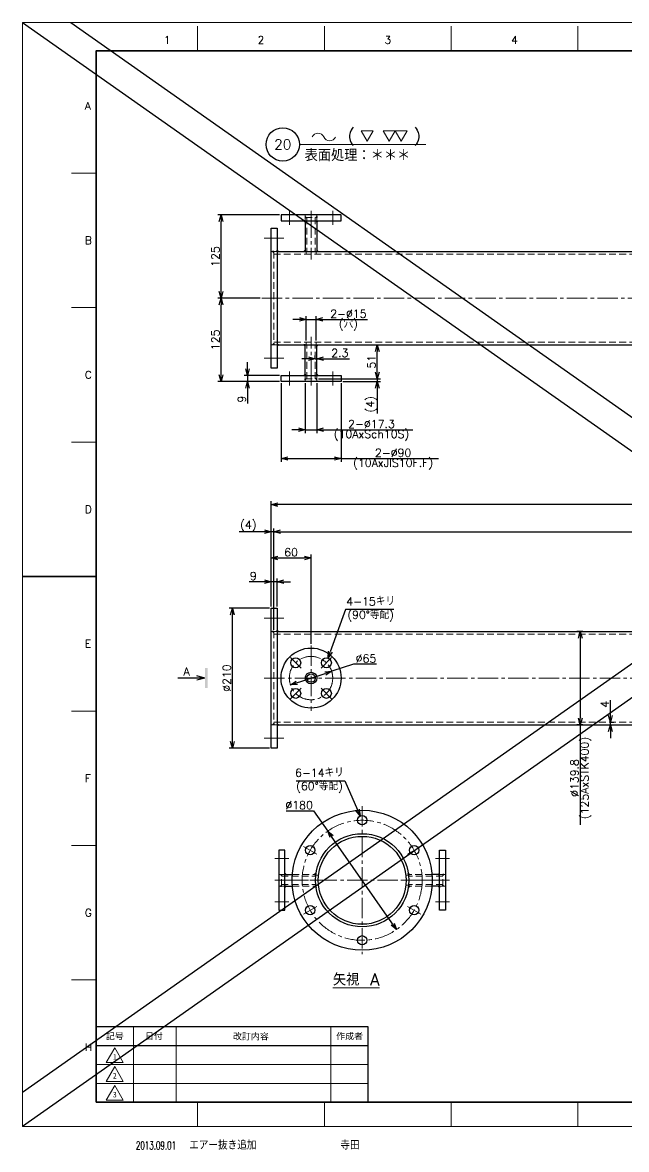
# Model space of a CAD drawing. Header units: millimetres. Extents: x 0 to 4931, y -34 to 1655.
# Drawn here: x 0 to 905, y -34 to 1655 of the extents above; entities that cross this region are included whole.
import ezdxf
from ezdxf import colors
from ezdxf.entities.mleader import LeaderData, LeaderLine
from ezdxf.enums import TextEntityAlignment as Align
from ezdxf.math import Vec2, Vec3

# ---------------------------------------------------------------- set-up
doc = ezdxf.new("R2010")
doc.units = ezdxf.units.MM
doc.header["$LTSCALE"] = 1.6
doc.header["$PDMODE"] = 99
doc.header["$PDSIZE"] = 1
doc.linetypes.add('CENTER2', pattern=[28.575, 19.05, -3.175, 3.175, -3.175])
doc.linetypes.add('HIDDEN', pattern=[9.525, 6.35, -3.175])
for name, color, linetype, lineweight in [('04_HIDDEN', 2, 'HIDDEN', 13), ('05_CENTER', 4, 'CENTER2', 13), ('07_TEXT', 3, 'Continuous', 13), ('07_寸法線', 3, 'Continuous', 9), ('08_DIM', 3, 'Continuous', 13), ('90_FRAME', 5, 'Continuous', 35)]:
    doc.layers.add(name, color=color, linetype=linetype, lineweight=lineweight)
doc.layers.add('91_BLANK', color=5, linetype='Continuous', lineweight=0, plot=False)
doc.styles.add('KSS_TXT', font='txt.shx', dxfattribs={"bigfont": 'extfont2.shx'})
doc.styles.add('MS_G', font='MS Gothic.ttf')
doc.styles.get("Standard").update_dxf_attribs({"font": 'txt.shx', "bigfont": 'extfont2.shx'})
doc.styles.add('表題用', font='MS PGothic.ttf')
doc.dimstyles.new('KSS_DIM', dxfattribs={"dimscale": 4, "dimtxt": 3, "dimasz": 2.5, "dimexe": 1.25, "dimexo": 0.625, "dimtad": 1, "dimdsep": 46, "dimtxsty": 'KSS_TXT', "dimblk": 'OPEN30', "dimcen": 0, "dimazin": 2, "dimtfac": 0.75, "dimtmove": 0, "dimatfit": 3, "dimldrblk": 'OPEN30', "dimfxl": 1.25, "dimtolj": 1, "dimarcsym": 0})
doc.dimstyles.new('KSS_DIM$3', dxfattribs={"dimscale": 4, "dimtxt": 3, "dimasz": 2.5, "dimexe": 1.25, "dimexo": 0.625, "dimtad": 1, "dimtih": 1, "dimtoh": 1, "dimdsep": 46, "dimtxsty": 'KSS_TXT', "dimblk": 'OPEN30', "dimcen": 0, "dimazin": 2, "dimtfac": 0.75, "dimtofl": 0, "dimtmove": 0, "dimatfit": 3, "dimldrblk": 'OPEN30', "dimfxl": 1.25, "dimtolj": 1, "dimarcsym": 0})

# ---------------------------------------------------------------- blocks, each defined once
blk = doc.blocks.new('AM_BALLOON1')
at = {"transparency": 16777216}
blk.add_circle((0, 0), 5, dxfattribs=at)
blk.add_attdef('B_NUMBER', text='', height=3, dxfattribs=at).set_placement((0, 0), align=Align.MIDDLE_CENTER)
blk = doc.blocks.new('_OPEN')
at = {"color": 0, "linetype": 'ByBlock'}
for p, q in [((-1, 0.17), (0, 0)), ((0, 0), (-1, -0.17)), ((0, 0), (-1, 0))]:
    blk.add_line(p, q, dxfattribs=at)
blk = doc.blocks.new('p1ba05')
for centre, start, end in [((-2.95, 0.29), 24.2276, 155.5758), ((0, 1.62), 204.2276, 335.5758)]:
    blk.add_arc(centre, 1.62, start, end)
blk = doc.blocks.new('p1ba01')
for p, q in [((0, 0), (-1.5, 2.6)), ((-1.5, 2.6), (1.5, 2.6)), ((1.5, 2.6), (0, 0))]:
    blk.add_line(p, q)
blk = doc.blocks.new('p1ba02')
for p, q in [((-1.5, 2.6), (1.5, 2.6)), ((0, 0), (-1.5, 2.6)), ((1.5, 2.6), (0, 0)), ((3, 0), (1.5, 2.6)), ((1.5, 2.6), (4.5, 2.6)), ((4.5, 2.6), (3, 0))]:
    blk.add_line(p, q)
blk = doc.blocks.new('_Open30')
at = {"color": 0, "linetype": 'ByBlock', "lineweight": -2}
for p, q in [((-1, 0.27), (0, 0)), ((0, 0), (-1, -0.27)), ((0, 0), (-1, 0))]:
    blk.add_line(p, q, dxfattribs=at)
blk = doc.blocks.new('*D146')
at = {"layer": '08_DIM', "color": 0, "lineweight": -2, "transparency": 16777216}
for p, q in [((423.8, 1114.7), (423.8, 1040)), ((441.1, 1114.7), (441.1, 1040)), ((413.8, 1045), (403.8, 1045)), ((423.8, 1045), (441.1, 1045)), ((451.1, 1045), (585.1, 1045))]:
    blk.add_line(p, q, dxfattribs=at)
at = {"layer": 'Defpoints', "color": 0, "transparency": 16777216}
for p in [(423.8, 1117.2), (441.1, 1117.2), (441.1, 1045)]:
    blk.add_point(p, dxfattribs=at)
at = {"layer": '08_DIM', "color": 0, "lineweight": -2, "transparency": 16777216, "xscale": 10, "yscale": 10, "zscale": 10}
blk.add_blockref('_Open30', (423.8, 1045), dxfattribs=at)
at = {"layer": '08_DIM', "color": 0, "lineweight": -2, "transparency": 16777216, "xscale": 10, "yscale": 10, "zscale": 10, "rotation": 180}
blk.add_blockref('_Open30', (441.1, 1045), dxfattribs=at)
at = {"layer": '08_DIM', "color": 0, "transparency": 16777216, "char_height": 12, "attachment_point": 5, "style": 'KSS_TXT'}
for s, insert in [('\\A1;2-%%C17.3', (523.1, 1053.5)), ('\\A1;(10AxSch10S)', (523.1, 1036.5))]:
    blk.add_mtext(s, dxfattribs=dict(at, insert=insert))
blk = doc.blocks.new('*D147')
at = {"layer": '08_DIM', "color": 0, "lineweight": -2, "transparency": 16777216}
for p, q in [((415, 1210.3), (405, 1210.3)), ((425, 1178.8), (425, 1215.3)), ((425, 1210.3), (440, 1210.3)), ((440, 1178.8), (440, 1215.3)), ((450, 1210.3), (517, 1210.3))]:
    blk.add_line(p, q, dxfattribs=at)
at = {"layer": 'Defpoints', "color": 0, "transparency": 16777216}
for p in [(440, 1210.3), (425, 1176.3), (440, 1176.3)]:
    blk.add_point(p, dxfattribs=at)
at = {"layer": '08_DIM', "color": 0, "lineweight": -2, "transparency": 16777216, "xscale": 10, "yscale": 10, "zscale": 10}
blk.add_blockref('_Open30', (425, 1210.3), dxfattribs=at)
at = {"layer": '08_DIM', "color": 0, "lineweight": -2, "transparency": 16777216, "xscale": 10, "yscale": 10, "zscale": 10, "rotation": 180}
blk.add_blockref('_Open30', (440, 1210.3), dxfattribs=at)
at = {"layer": '08_DIM', "color": 0, "transparency": 16777216, "char_height": 12, "attachment_point": 5, "style": 'KSS_TXT'}
for s, insert in [('\\A1;2-%%C15', (488.5, 1218.8)), ('\\A1;(穴)', (488.5, 1201.8))]:
    blk.add_mtext(s, dxfattribs=dict(at, insert=insert))
blk = doc.blocks.new('*D148')
at = {"layer": '08_DIM', "color": 0, "lineweight": -2, "transparency": 16777216}
for p, q in [((387.5, 1114.7), (387.5, 996.8)), ((477.5, 1114.7), (477.5, 996.8)), ((397.5, 1001.8), (467.5, 1001.8)), ((477.5, 1001.8), (623.5, 1001.8))]:
    blk.add_line(p, q, dxfattribs=at)
at = {"layer": 'Defpoints', "color": 0, "transparency": 16777216}
for p in [(387.5, 1117.2), (477.5, 1117.2), (477.5, 1001.8)]:
    blk.add_point(p, dxfattribs=at)
at = {"layer": '08_DIM', "color": 0, "lineweight": -2, "transparency": 16777216, "xscale": 10, "yscale": 10, "zscale": 10, "rotation": 180}
blk.add_blockref('_Open30', (387.5, 1001.8), dxfattribs=at)
at = {"layer": '08_DIM', "color": 0, "lineweight": -2, "transparency": 16777216, "xscale": 10, "yscale": 10, "zscale": 10}
blk.add_blockref('_Open30', (477.5, 1001.8), dxfattribs=at)
at = {"layer": '08_DIM', "color": 0, "transparency": 16777216, "char_height": 12, "attachment_point": 5, "style": 'KSS_TXT'}
for s, insert in [('\\A1;2-%%C90', (555.5, 1010.3)), ('\\A1;(10AxJIS10F.F)', (555.5, 993.3))]:
    blk.add_mtext(s, dxfattribs=dict(at, insert=insert))
blk = doc.blocks.new('*D149')
at = {"layer": '08_DIM', "color": 0, "lineweight": -2, "transparency": 16777216}
for p, q in [((529, 1172.3), (536.7, 1172.3)), ((531.7, 1131.3), (531.7, 1162.3)), ((443.6, 1121.3), (536.7, 1121.3))]:
    blk.add_line(p, q, dxfattribs=at)
at = {"layer": 'Defpoints', "color": 0, "transparency": 16777216}
for p in [(526.5, 1172.3), (531.7, 1172.3), (441.1, 1121.3)]:
    blk.add_point(p, dxfattribs=at)
at = {"layer": '08_DIM', "color": 0, "lineweight": -2, "transparency": 16777216, "xscale": 10, "yscale": 10, "zscale": 10}
for p, rotation in [((531.7, 1172.3), 90), ((531.7, 1121.3), 270)]:
    blk.add_blockref('_Open30', p, dxfattribs=dict(at, rotation=rotation))
at = {"layer": '08_DIM', "color": 0, "transparency": 16777216, "insert": (523.2, 1146.8), "char_height": 12, "attachment_point": 5, "rotation": 90, "style": 'KSS_TXT'}
blk.add_mtext('\\A1;51', dxfattribs=at)
blk = doc.blocks.new('*D150')
at = {"layer": '08_DIM', "color": 0, "lineweight": -2, "transparency": 16777216}
for p, q in [((531.7, 1131.3), (531.7, 1141.3)), ((443.6, 1121.3), (536.7, 1121.3)), ((480, 1117.2), (536.7, 1117.2)), ((531.7, 1121.3), (531.7, 1117.2)), ((531.7, 1107.2), (531.7, 1069.2))]:
    blk.add_line(p, q, dxfattribs=at)
at = {"layer": 'Defpoints', "color": 0, "transparency": 16777216}
for p in [(441.1, 1121.3), (477.5, 1117.2), (531.7, 1117.2)]:
    blk.add_point(p, dxfattribs=at)
at = {"layer": '08_DIM', "color": 0, "lineweight": -2, "transparency": 16777216, "xscale": 10, "yscale": 10, "zscale": 10}
for p, rotation in [((531.7, 1121.3), 270), ((531.7, 1117.2), 90)]:
    blk.add_blockref('_Open30', p, dxfattribs=dict(at, rotation=rotation))
at = {"layer": '08_DIM', "color": 0, "transparency": 16777216, "insert": (523.2, 1083.2), "char_height": 12, "attachment_point": 5, "rotation": 90, "style": 'KSS_TXT'}
blk.add_mtext('\\A1;(4)', dxfattribs=at)
blk = doc.blocks.new('*D151')
at = {"layer": '08_DIM', "color": 0, "lineweight": -2, "transparency": 16777216}
for p, q in [((337.2, 1136.2), (337.2, 1146.2)), ((385, 1126.2), (332.2, 1126.2)), ((385, 1117.2), (332.2, 1117.2)), ((337.2, 1126.2), (337.2, 1117.2)), ((337.2, 1107.2), (337.2, 1084.2))]:
    blk.add_line(p, q, dxfattribs=at)
at = {"layer": 'Defpoints', "color": 0, "transparency": 16777216}
for p in [(337.2, 1117.2), (387.5, 1126.2), (387.5, 1117.2)]:
    blk.add_point(p, dxfattribs=at)
at = {"layer": '08_DIM', "color": 0, "lineweight": -2, "transparency": 16777216, "xscale": 10, "yscale": 10, "zscale": 10}
for p, rotation in [((337.2, 1126.2), 270), ((337.2, 1117.2), 90)]:
    blk.add_blockref('_Open30', p, dxfattribs=dict(at, rotation=rotation))
at = {"layer": '08_DIM', "color": 0, "transparency": 16777216, "insert": (328.7, 1090.7), "char_height": 12, "attachment_point": 5, "rotation": 90, "style": 'KSS_TXT'}
blk.add_mtext('\\A1;9', dxfattribs=at)
blk = doc.blocks.new('*D152')
at = {"layer": '08_DIM', "color": 0, "lineweight": -2, "transparency": 16777216}
for p, q in [((356.4, 1242.2), (292.6, 1242.2)), ((297.6, 1127.2), (297.6, 1232.2)), ((385, 1117.2), (292.6, 1117.2))]:
    blk.add_line(p, q, dxfattribs=at)
at = {"layer": 'Defpoints', "color": 0, "transparency": 16777216}
for p in [(297.6, 1242.2), (358.9, 1242.2), (387.5, 1117.2)]:
    blk.add_point(p, dxfattribs=at)
at = {"layer": '08_DIM', "color": 0, "lineweight": -2, "transparency": 16777216, "xscale": 10, "yscale": 10, "zscale": 10}
for p, rotation in [((297.6, 1242.2), 90), ((297.6, 1117.2), 270)]:
    blk.add_blockref('_Open30', p, dxfattribs=dict(at, rotation=rotation))
at = {"layer": '08_DIM', "color": 0, "transparency": 16777216, "insert": (289.1, 1179.7), "char_height": 12, "attachment_point": 5, "rotation": 90, "style": 'KSS_TXT'}
blk.add_mtext('\\A1;125', dxfattribs=at)
blk = doc.blocks.new('*D153')
at = {"layer": '08_DIM', "color": 0, "lineweight": -2, "transparency": 16777216}
for p, q in [((385, 1367.2), (292.6, 1367.2)), ((297.6, 1252.2), (297.6, 1357.2)), ((356.4, 1242.2), (292.6, 1242.2))]:
    blk.add_line(p, q, dxfattribs=at)
at = {"layer": 'Defpoints', "color": 0, "transparency": 16777216}
for p in [(297.6, 1367.2), (387.5, 1367.2), (358.9, 1242.2)]:
    blk.add_point(p, dxfattribs=at)
at = {"layer": '08_DIM', "color": 0, "lineweight": -2, "transparency": 16777216, "xscale": 10, "yscale": 10, "zscale": 10}
for p, rotation in [((297.6, 1367.2), 90), ((297.6, 1242.2), 270)]:
    blk.add_blockref('_Open30', p, dxfattribs=dict(at, rotation=rotation))
at = {"layer": '08_DIM', "color": 0, "transparency": 16777216, "insert": (289.1, 1304.7), "char_height": 12, "attachment_point": 5, "rotation": 90, "style": 'KSS_TXT'}
blk.add_mtext('\\A1;125', dxfattribs=at)
blk = doc.blocks.new('*D154')
at = {"layer": '08_DIM', "color": 0, "lineweight": -2, "transparency": 16777216}
for p, q in [((372.5, 780.1), (372.5, 857.7)), ((382.5, 852.7), (422.5, 852.7)), ((432.5, 724.1), (432.5, 857.7))]:
    blk.add_line(p, q, dxfattribs=at)
at = {"layer": 'Defpoints', "color": 0, "transparency": 16777216}
for p in [(432.5, 852.7), (372.5, 777.6), (432.5, 721.6)]:
    blk.add_point(p, dxfattribs=at)
at = {"layer": '08_DIM', "color": 0, "lineweight": -2, "transparency": 16777216, "xscale": 10, "yscale": 10, "zscale": 10, "rotation": 180}
blk.add_blockref('_Open30', (372.5, 852.7), dxfattribs=at)
at = {"layer": '08_DIM', "color": 0, "lineweight": -2, "transparency": 16777216, "xscale": 10, "yscale": 10, "zscale": 10}
blk.add_blockref('_Open30', (432.5, 852.7), dxfattribs=at)
at = {"layer": '08_DIM', "color": 0, "transparency": 16777216, "insert": (402.5, 861.2), "char_height": 12, "attachment_point": 5, "style": 'KSS_TXT'}
blk.add_mtext('\\A1;60', dxfattribs=at)
blk = doc.blocks.new('*D155')
at = {"layer": '08_DIM', "color": 0, "lineweight": -2, "transparency": 16777216}
for p, q in [((840, 742.5), (831, 742.5)), ((836, 732.5), (836, 612.7)), ((840, 602.7), (831, 602.7)), ((836, 602.7), (836, 452.6))]:
    blk.add_line(p, q, dxfattribs=at)
at = {"layer": 'Defpoints', "color": 0, "transparency": 16777216}
for p in [(842.5, 742.5), (836, 602.7), (842.5, 602.7)]:
    blk.add_point(p, dxfattribs=at)
at = {"layer": '08_DIM', "color": 0, "lineweight": -2, "transparency": 16777216, "xscale": 10, "yscale": 10, "zscale": 10}
for p, rotation in [((836, 742.5), 90), ((836, 602.7), 270)]:
    blk.add_blockref('_Open30', p, dxfattribs=dict(at, rotation=rotation))
at = {"layer": '08_DIM', "color": 0, "transparency": 16777216, "char_height": 12, "attachment_point": 5, "rotation": 90, "style": 'KSS_TXT'}
for s, insert in [('\\A1;(125AxSTK400)', (844.5, 522.7)), ('\\A1;%%C139.8', (827.5, 522.7))]:
    blk.add_mtext(s, dxfattribs=dict(at, insert=insert))
blk = doc.blocks.new('*D156')
at = {"layer": '08_DIM', "color": 0, "lineweight": -2, "transparency": 16777216}
for p, q in [((370, 777.6), (309.6, 777.6)), ((314.6, 577.6), (314.6, 767.6)), ((370, 567.6), (309.6, 567.6))]:
    blk.add_line(p, q, dxfattribs=at)
at = {"layer": 'Defpoints', "color": 0, "transparency": 16777216}
for p in [(314.6, 777.6), (372.5, 777.6), (372.5, 567.6)]:
    blk.add_point(p, dxfattribs=at)
at = {"layer": '08_DIM', "color": 0, "lineweight": -2, "transparency": 16777216, "xscale": 10, "yscale": 10, "zscale": 10}
for p, rotation in [((314.6, 777.6), 90), ((314.6, 567.6), 270)]:
    blk.add_blockref('_Open30', p, dxfattribs=dict(at, rotation=rotation))
at = {"layer": '08_DIM', "color": 0, "transparency": 16777216, "insert": (306.1, 672.6), "char_height": 12, "attachment_point": 5, "rotation": 90, "style": 'KSS_TXT'}
blk.add_mtext('\\A1;%%C210', dxfattribs=at)
blk = doc.blocks.new('*D157')
at = {"layer": '08_DIM', "color": 0, "lineweight": -2, "transparency": 16777216}
for p, q in [((362.5, 817.1), (339.5, 817.1)), ((372.5, 780.1), (372.5, 822.1)), ((381.5, 817.1), (372.5, 817.1)), ((381.5, 780.1), (381.5, 822.1)), ((391.5, 817.1), (401.5, 817.1))]:
    blk.add_line(p, q, dxfattribs=at)
at = {"layer": 'Defpoints', "color": 0, "transparency": 16777216}
for p in [(372.5, 817.1), (372.5, 777.6), (381.5, 777.6)]:
    blk.add_point(p, dxfattribs=at)
at = {"layer": '08_DIM', "color": 0, "lineweight": -2, "transparency": 16777216, "xscale": 10, "yscale": 10, "zscale": 10}
blk.add_blockref('_Open30', (372.5, 817.1), dxfattribs=at)
at = {"layer": '08_DIM', "color": 0, "lineweight": -2, "transparency": 16777216, "xscale": 10, "yscale": 10, "zscale": 10, "rotation": 180}
blk.add_blockref('_Open30', (381.5, 817.1), dxfattribs=at)
at = {"layer": '08_DIM', "color": 0, "transparency": 16777216, "insert": (346, 825.6), "char_height": 12, "attachment_point": 5, "style": 'KSS_TXT'}
blk.add_mtext('\\A1;9', dxfattribs=at)
blk = doc.blocks.new('*D158')
at = {"layer": '08_DIM', "color": 0, "lineweight": -2, "transparency": 16777216}
for p, q in [((376.5, 745), (376.5, 897.1)), ((1660.5, 745), (1660.5, 897.1)), ((386.5, 892.1), (1650.5, 892.1))]:
    blk.add_line(p, q, dxfattribs=at)
at = {"layer": 'Defpoints', "color": 0, "transparency": 16777216}
for p in [(1660.5, 892.1), (376.5, 742.5), (1660.5, 742.5)]:
    blk.add_point(p, dxfattribs=at)
at = {"layer": '08_DIM', "color": 0, "lineweight": -2, "transparency": 16777216, "xscale": 10, "yscale": 10, "zscale": 10, "rotation": 180}
blk.add_blockref('_Open30', (376.5, 892.1), dxfattribs=at)
at = {"layer": '08_DIM', "color": 0, "lineweight": -2, "transparency": 16777216, "xscale": 10, "yscale": 10, "zscale": 10}
blk.add_blockref('_Open30', (1660.5, 892.1), dxfattribs=at)
at = {"layer": '08_DIM', "color": 0, "transparency": 16777216, "insert": (1018.5, 900.6), "char_height": 12, "attachment_point": 5, "style": 'KSS_TXT'}
blk.add_mtext('\\A1;1284', dxfattribs=at)
blk = doc.blocks.new('*D161')
at = {"layer": '08_DIM', "color": 0, "lineweight": -2, "transparency": 16777216}
for p, q in [((372.5, 780.1), (372.5, 937.7)), ((1662.5, 932.7), (382.5, 932.7)), ((1672.5, 790.1), (1672.5, 937.7))]:
    blk.add_line(p, q, dxfattribs=at)
at = {"layer": 'Defpoints', "color": 0, "transparency": 16777216}
for p in [(372.5, 932.7), (372.5, 777.6), (1672.5, 787.6)]:
    blk.add_point(p, dxfattribs=at)
at = {"layer": '08_DIM', "color": 0, "lineweight": -2, "transparency": 16777216, "xscale": 10, "yscale": 10, "zscale": 10, "rotation": 180}
blk.add_blockref('_Open30', (372.5, 932.7), dxfattribs=at)
at = {"layer": '08_DIM', "color": 0, "lineweight": -2, "transparency": 16777216, "xscale": 10, "yscale": 10, "zscale": 10}
blk.add_blockref('_Open30', (1672.5, 932.7), dxfattribs=at)
at = {"layer": '08_DIM', "color": 0, "transparency": 16777216, "insert": (1022.5, 941.2), "char_height": 12, "attachment_point": 5, "style": 'KSS_TXT'}
blk.add_mtext('\\A1;1300', dxfattribs=at)
blk = doc.blocks.new('*D162')
at = {"layer": '08_DIM', "color": 0, "lineweight": -2, "transparency": 16777216}
for p, q in [((372.5, 780.1), (372.5, 897.1)), ((376.5, 745), (376.5, 897.1)), ((362.5, 892.1), (324.5, 892.1)), ((376.5, 892.1), (372.5, 892.1)), ((386.5, 892.1), (396.5, 892.1))]:
    blk.add_line(p, q, dxfattribs=at)
at = {"layer": 'Defpoints', "color": 0, "transparency": 16777216}
for p in [(372.5, 892.1), (372.5, 777.6), (376.5, 742.5)]:
    blk.add_point(p, dxfattribs=at)
at = {"layer": '08_DIM', "color": 0, "lineweight": -2, "transparency": 16777216, "xscale": 10, "yscale": 10, "zscale": 10}
blk.add_blockref('_Open30', (372.5, 892.1), dxfattribs=at)
at = {"layer": '08_DIM', "color": 0, "lineweight": -2, "transparency": 16777216, "xscale": 10, "yscale": 10, "zscale": 10, "rotation": 180}
blk.add_blockref('_Open30', (376.5, 892.1), dxfattribs=at)
at = {"layer": '08_DIM', "color": 0, "transparency": 16777216, "insert": (338.5, 900.6), "char_height": 12, "attachment_point": 5, "style": 'KSS_TXT'}
blk.add_mtext('\\A1;(4)', dxfattribs=at)
blk = doc.blocks.new('*D206')
at = {"layer": '08_DIM', "color": 0, "lineweight": -2, "transparency": 16777216}
for p, q in [((881.3, 616.7), (881.3, 639.7)), ((881.3, 606.7), (886.3, 606.7)), ((881.3, 602.7), (881.3, 606.7)), ((881.3, 602.7), (886.3, 602.7)), ((881.3, 592.7), (881.3, 582.7))]:
    blk.add_line(p, q, dxfattribs=at)
at = {"layer": 'Defpoints', "color": 0, "transparency": 16777216}
for p in [(878.8, 606.7), (878.8, 602.7), (881.3, 606.7)]:
    blk.add_point(p, dxfattribs=at)
at = {"layer": '08_DIM', "color": 0, "lineweight": -2, "transparency": 16777216, "xscale": 10, "yscale": 10, "zscale": 10}
for p, rotation in [((881.3, 606.7), 270), ((881.3, 602.7), 90)]:
    blk.add_blockref('_Open30', p, dxfattribs=dict(at, rotation=rotation))
at = {"layer": '08_DIM', "color": 0, "transparency": 16777216, "insert": (872.8, 633.2), "char_height": 12, "attachment_point": 5, "rotation": 90, "style": 'KSS_TXT'}
blk.add_mtext('\\A1;4', dxfattribs=at)
blk = doc.blocks.new('*D208')
at = {"layer": '08_DIM', "color": 0, "lineweight": -2, "transparency": 16777216}
for p, q in [((410.2, 518.6), (483, 518.6)), ((483, 518.6), (502.3, 474.9))]:
    blk.add_line(p, q, dxfattribs=at)
at = {"layer": 'Defpoints', "color": 0, "transparency": 16777216}
for p in [(506.3, 465.8), (512, 453)]:
    blk.add_point(p, dxfattribs=at)
at = {"layer": '08_DIM', "color": 0, "lineweight": -2, "transparency": 16777216, "xscale": 10, "yscale": 10, "zscale": 10, "rotation": 293.7823463965167}
blk.add_blockref('_Open30', (506.3, 465.8), dxfattribs=at)
at = {"layer": '08_DIM', "color": 0, "transparency": 16777216, "insert": (445.1, 518.6), "char_height": 12, "attachment_point": 5, "style": 'KSS_TXT'}
blk.add_mtext('\\A1;6-14キリ\\P(60°等配)', dxfattribs=at)
blk = doc.blocks.new('*D211')
at = {"layer": '08_DIM', "color": 0, "lineweight": -2, "transparency": 16777216}
for p, q in [((395.4, 473.6), (436.4, 473.6)), ((436.4, 473.6), (457.6, 443.2)), ((560.7, 295.6), (463.3, 435))]:
    blk.add_line(p, q, dxfattribs=at)
at = {"layer": 'Defpoints', "color": 0, "transparency": 16777216}
for p in [(457.6, 443.2), (560.7, 295.6)]:
    blk.add_point(p, dxfattribs=at)
at = {"layer": '08_DIM', "color": 0, "lineweight": -2, "transparency": 16777216, "xscale": 10, "yscale": 10, "zscale": 10}
for p, rotation in [((457.6, 443.2), 124.9371435671398), ((560.7, 295.6), 304.9371435671397)]:
    blk.add_blockref('_Open30', p, dxfattribs=dict(at, rotation=rotation))
at = {"layer": '08_DIM', "color": 0, "transparency": 16777216, "insert": (414.6, 482.1), "char_height": 12, "attachment_point": 5, "style": 'KSS_TXT'}
blk.add_mtext('\\A1;%%C180', dxfattribs=at)
blk = doc.blocks.new('seca01')
for q in [(-3.5, 0.8), (-10.64, 0), (-3.5, -0.8)]:
    blk.add_line((-0.5, 0), q)
blk.add_solid([(0.5, 3.76), (0.5, -3.76), (-0.5, 3.76), (-0.5, -3.76)])
blk.add_attdef('A', text='', height=3).set_placement((-7.37, 2.5), align=Align.MIDDLE)
blk = doc.blocks.new('*D213')
at = {"layer": '08_DIM', "color": 0, "lineweight": -2, "transparency": 16777216}
for p, q in [((428.8, 1151.5), (418.8, 1151.5)), ((438.8, 1152.7), (438.8, 1156.5)), ((438.8, 1151.5), (441.1, 1151.5)), ((441.1, 1152.7), (441.1, 1156.5)), ((451.1, 1151.5), (490.1, 1151.5))]:
    blk.add_line(p, q, dxfattribs=at)
at = {"layer": 'Defpoints', "color": 0, "transparency": 16777216}
for p in [(438.8, 1150.2), (441.1, 1151.5), (441.1, 1150.2)]:
    blk.add_point(p, dxfattribs=at)
at = {"layer": '08_DIM', "color": 0, "lineweight": -2, "transparency": 16777216, "xscale": 10, "yscale": 10, "zscale": 10}
blk.add_blockref('_Open30', (438.8, 1151.5), dxfattribs=at)
at = {"layer": '08_DIM', "color": 0, "lineweight": -2, "transparency": 16777216, "xscale": 10, "yscale": 10, "zscale": 10, "rotation": 180}
blk.add_blockref('_Open30', (441.1, 1151.5), dxfattribs=at)
at = {"layer": '08_DIM', "color": 0, "transparency": 16777216, "insert": (475.6, 1160), "char_height": 12, "attachment_point": 5, "style": 'KSS_TXT'}
blk.add_mtext('\\A1;2.3', dxfattribs=at)
blk = doc.blocks.new('*D216')
at = {"layer": '08_DIM', "color": 0, "lineweight": -2, "transparency": 16777216}
for p, q in [((483.9, 775.5), (461.3, 712.1)), ((556.7, 775.5), (483.9, 775.5))]:
    blk.add_line(p, q, dxfattribs=at)
at = {"layer": 'Defpoints', "color": 0, "transparency": 16777216}
for p in [(458, 702.7), (452.9, 688.5)]:
    blk.add_point(p, dxfattribs=at)
at = {"layer": '08_DIM', "color": 0, "lineweight": -2, "transparency": 16777216, "xscale": 10, "yscale": 10, "zscale": 10, "rotation": 250.4103694419487}
blk.add_blockref('_Open30', (458, 702.7), dxfattribs=at)
at = {"layer": '08_DIM', "color": 0, "transparency": 16777216, "insert": (521.8, 775.5), "char_height": 12, "attachment_point": 5, "style": 'KSS_TXT'}
blk.add_mtext('\\A1;4-15キリ\\P(90°等配)', dxfattribs=at)
blk = doc.blocks.new('*D217')
at = {"layer": '08_DIM', "color": 0, "lineweight": -2, "transparency": 16777216}
for p, q in [((496.3, 693.4), (463.4, 682.7)), ((530.8, 693.4), (496.3, 693.4)), ((401.6, 662.5), (453.8, 679.6))]:
    blk.add_line(p, q, dxfattribs=at)
at = {"layer": 'Defpoints', "color": 0, "transparency": 16777216}
for p in [(463.4, 682.7), (401.6, 662.5)]:
    blk.add_point(p, dxfattribs=at)
at = {"layer": '08_DIM', "color": 0, "lineweight": -2, "transparency": 16777216, "xscale": 10, "yscale": 10, "zscale": 10}
for p, rotation in [((463.4, 682.7), 18.04388631040118), ((401.6, 662.5), 198.0438863104012)]:
    blk.add_blockref('_Open30', p, dxfattribs=dict(at, rotation=rotation))
at = {"layer": '08_DIM', "color": 0, "transparency": 16777216, "insert": (514.8, 701.9), "char_height": 12, "attachment_point": 5, "style": 'KSS_TXT'}
blk.add_mtext('\\A1;%%C65', dxfattribs=at)

msp = doc.modelspace()

# ---------------------------------------------------------------- linework, layer by layer
for p, q in [((0, 1655.492), (2352.09, 0)), ((2352.09, 1655.492), (0, 0)), ((2279.671, 1655.492), (0, 50.971)), ((72.419, 1655.492), (2352.09, 50.971))]:
    msp.add_line(p, q)
at = {"color": 0}
for p, q in [((423.806, 1358.158), (423.806, 1312.058)), ((441.106, 1358.158), (441.106, 1312.058)), ((381.456, 1312.058), (1657.456, 1312.058)), ((381.456, 1172.258), (1657.456, 1172.258)), ((423.806, 1126.158), (423.806, 1172.258)), ((441.106, 1126.158), (441.106, 1172.258)), ((381.456, 742.51), (1657.456, 742.51)), ((381.456, 602.71), (1464.456, 602.71)), ((393.13, 378.037), (404.456, 378.037)), ((625.13, 378.037), (613.804, 378.037)), ((393.13, 360.737), (404.456, 360.737)), ((625.13, 360.737), (613.804, 360.737))]:
    msp.add_line(p, q, dxfattribs=at)
for points in [[(387.456, 1358.158), (477.456, 1358.158), (477.456, 1367.158), (387.456, 1367.158)], [(381.456, 1137.158), (372.456, 1137.158), (372.456, 1347.158), (381.456, 1347.158)], [(387.456, 1126.158), (477.456, 1126.158), (477.456, 1117.158), (387.456, 1117.158)], [(381.456, 567.61), (372.456, 567.61), (372.456, 777.61), (381.456, 777.61)], [(393.13, 324.387), (393.13, 414.387), (384.13, 414.387), (384.13, 324.387)], [(625.13, 324.387), (625.13, 414.387), (634.13, 414.387), (634.13, 324.387)]]:
    msp.add_lwpolyline(points, close=True, dxfattribs=at)
at = {"color": 3}
for points in [[(423.806, 1356.158), (423.806, 1358.158), (421.806, 1358.158), (423.806, 1356.158)], [(441.106, 1356.158), (441.106, 1358.158), (443.106, 1358.158), (441.106, 1356.158)], [(376.456, 1310.058), (376.456, 1312.058), (374.456, 1312.058), (376.456, 1310.058)], [(383.456, 1312.058), (381.456, 1312.058), (381.456, 1314.058), (383.456, 1312.058)], [(423.806, 1314.058), (423.806, 1312.058), (421.806, 1312.058), (423.806, 1314.058)], [(441.106, 1314.058), (441.106, 1312.058), (443.106, 1312.058), (441.106, 1314.058)], [(376.456, 1174.258), (376.456, 1172.258), (374.456, 1172.258), (376.456, 1174.258)], [(383.456, 1172.258), (381.456, 1172.258), (381.456, 1170.258), (383.456, 1172.258)], [(423.806, 1170.258), (423.806, 1172.258), (421.806, 1172.258), (423.806, 1170.258)], [(441.106, 1170.258), (441.106, 1172.258), (443.106, 1172.258), (441.106, 1170.258)], [(423.806, 1128.158), (423.806, 1126.158), (421.806, 1126.158), (423.806, 1128.158)], [(441.106, 1128.158), (441.106, 1126.158), (443.106, 1126.158), (441.106, 1128.158)], [(383.456, 742.51), (381.456, 742.51), (381.456, 744.51), (383.456, 742.51)], [(376.456, 740.51), (376.456, 742.51), (374.456, 742.51), (376.456, 740.51)], [(376.456, 604.71), (376.456, 602.71), (374.456, 602.71), (376.456, 604.71)], [(383.456, 602.71), (381.456, 602.71), (381.456, 600.71), (383.456, 602.71)], [(395.13, 378.037), (393.13, 378.037), (393.13, 380.037), (395.13, 378.037)], [(437.767, 378.037), (439.767, 378.037), (440.04, 379.995), (437.767, 378.037)], [(580.493, 378.037), (578.493, 378.037), (578.22, 379.995), (580.493, 378.037)], [(623.13, 378.037), (625.13, 378.037), (625.13, 380.037), (623.13, 378.037)], [(395.13, 360.737), (393.13, 360.737), (393.13, 358.737), (395.13, 360.737)], [(437.767, 360.737), (439.767, 360.737), (440.04, 358.778), (437.767, 360.737)], [(580.493, 360.737), (578.493, 360.737), (578.22, 358.778), (580.493, 360.737)], [(623.13, 360.737), (625.13, 360.737), (625.13, 358.737), (623.13, 360.737)]]:
    msp.add_lwpolyline(points, dxfattribs=at)
for points in [[(423.806, 1363.158), (425.306, 1363.158), (425.306, 1363.158), (423.806, 1364.658)], [(441.106, 1363.158), (439.606, 1363.158), (439.606, 1363.158), (441.106, 1364.658)], [(423.806, 1121.258), (425.306, 1121.258), (425.306, 1121.258), (423.806, 1119.758)], [(441.106, 1121.258), (439.606, 1121.258), (439.606, 1121.258), (441.106, 1119.758)], [(388.13, 378.037), (388.13, 376.537), (388.13, 376.537), (386.63, 378.037)], [(630.13, 378.037), (630.13, 376.537), (630.13, 376.537), (631.63, 378.037)], [(388.13, 360.737), (388.13, 362.237), (388.13, 362.237), (386.63, 360.737)], [(630.13, 360.737), (630.13, 362.237), (630.13, 362.237), (631.63, 360.737)]]:
    msp.add_lwpolyline(points, close=True, dxfattribs=at)
at = {"color": 0}
for centre, radius in [((432.456, 672.61), 45), ((409.475, 695.591), 7.5), ((455.437, 695.591), 7.5), ((432.456, 672.61), 8.65), ((432.456, 672.61), 6.35), ((409.475, 649.629), 7.5), ((455.437, 649.629), 7.5), ((509.13, 369.387), 105), ((509.13, 459.387), 7), ((509.13, 369.387), 69.9), ((509.13, 369.387), 65.9), ((431.188, 414.387), 7), ((587.072, 414.387), 7), ((431.188, 324.387), 7), ((587.072, 324.387), 7), ((509.13, 279.387), 7)]:
    msp.add_circle(centre, radius, dxfattribs=at)
at = {"layer": '04_HIDDEN'}
for p, q in [((423.806, 1358.158), (423.806, 1367.158)), ((423.806, 1363.158), (441.106, 1363.158)), ((426.106, 1363.158), (426.106, 1312.058)), ((438.806, 1363.158), (438.806, 1312.058)), ((441.106, 1367.158), (441.106, 1358.158)), ((372.456, 1312.058), (381.456, 1312.058)), ((376.456, 1312.058), (376.456, 1172.258)), ((376.456, 1308.058), (1660.456, 1308.058)), ((424.956, 1312.058), (424.956, 1308.058)), ((439.956, 1312.058), (439.956, 1308.058)), ((372.456, 1172.258), (381.456, 1172.258)), ((376.456, 1176.258), (1660.456, 1176.258)), ((424.956, 1172.258), (424.956, 1176.258)), ((426.106, 1121.258), (426.106, 1172.258)), ((438.806, 1121.258), (438.806, 1172.258)), ((439.956, 1172.258), (439.956, 1176.258)), ((423.806, 1126.158), (423.806, 1117.158)), ((423.806, 1121.258), (441.106, 1121.258)), ((441.106, 1117.158), (441.106, 1126.158)), ((372.456, 742.51), (381.456, 742.51)), ((376.456, 742.51), (376.456, 602.71)), ((376.456, 738.51), (1660.456, 738.51)), ((372.456, 602.71), (381.456, 602.71)), ((376.456, 606.71), (1464.456, 606.71)), ((384.13, 378.037), (393.13, 378.037)), ((388.13, 360.737), (388.13, 378.037)), ((388.13, 375.737), (439.582, 375.737)), ((404.456, 378.037), (439.767, 378.037)), ((439.634, 376.887), (443.658, 376.887)), ((578.627, 376.887), (574.602, 376.887)), ((613.804, 378.037), (578.493, 378.037)), ((630.13, 375.737), (578.679, 375.737)), ((634.13, 378.037), (625.13, 378.037)), ((630.13, 360.737), (630.13, 378.037)), ((393.13, 360.737), (384.13, 360.737)), ((388.13, 363.037), (439.582, 363.037)), ((404.456, 360.737), (439.767, 360.737)), ((439.634, 361.887), (443.658, 361.887)), ((578.627, 361.887), (574.602, 361.887)), ((613.804, 360.737), (578.493, 360.737)), ((630.13, 363.037), (578.679, 363.037)), ((625.13, 360.737), (634.13, 360.737))]:
    msp.add_line(p, q, dxfattribs=at)
at = {"layer": '05_CENTER'}
for p, q in [((399.956, 1352.158), (399.956, 1373.158)), ((432.456, 1352.158), (432.456, 1373.158)), ((464.956, 1352.158), (464.956, 1373.158)), ((432.456, 1363.158), (432.456, 1300.084)), ((362.456, 1332.158), (391.456, 1332.158)), ((358.857, 1242.158), (1744.954, 1242.158)), ((432.456, 1121.258), (432.456, 1184.232)), ((362.456, 1152.158), (391.456, 1152.158)), ((399.956, 1132.158), (399.956, 1111.158)), ((432.456, 1132.158), (432.456, 1111.158)), ((464.956, 1132.158), (464.956, 1111.158)), ((362.456, 762.61), (391.456, 762.61)), ((432.456, 721.61), (432.456, 623.61)), ((417.43, 687.636), (401.52, 703.546)), ((447.482, 687.636), (463.392, 703.546)), ((362.436, 672.61), (1681.596, 672.61)), ((417.43, 657.584), (401.52, 641.674)), ((447.482, 657.584), (463.392, 641.674)), ((362.456, 582.61), (391.456, 582.61)), ((509.13, 480.371), (509.13, 258.402)), ((441.32, 408.537), (421.056, 420.236)), ((576.94, 408.537), (597.204, 420.236)), ((399.13, 401.887), (378.13, 401.887)), ((619.13, 401.887), (640.13, 401.887)), ((399.13, 369.387), (378.13, 369.387)), ((388.13, 369.387), (451.204, 369.387)), ((395.146, 369.387), (623.114, 369.387)), ((630.13, 369.387), (567.056, 369.387)), ((619.13, 369.387), (640.13, 369.387)), ((399.13, 336.887), (378.13, 336.887)), ((441.32, 330.236), (421.056, 318.537)), ((576.94, 330.236), (597.204, 318.537)), ((619.13, 336.887), (640.13, 336.887))]:
    msp.add_line(p, q, dxfattribs=at)
for centre, radius in [((432.456, 672.61), 32.5), ((509.13, 369.387), 90)]:
    msp.add_circle(centre, radius, dxfattribs=at)
at = {"layer": '08_DIM'}
msp.add_line((415.051, 1472.67), (604.797, 1472.67), dxfattribs=at)
at = {"layer": '90_FRAME', "color": 4, "lineweight": 13}
for p, q in [((262.346, 1613), (262.346, 1649.812)), ((452.437, 1613), (452.437, 1649.812)), ((642.528, 1613), (642.528, 1649.812)), ((832.619, 1613), (832.619, 1649.812)), ((110.322, 1429.72), (73.51, 1429.72)), ((110.322, 1228.088), (73.51, 1228.088)), ((110.322, 1026.456), (73.51, 1026.456)), ((110.322, 623.192), (73.51, 623.192)), ((110.322, 421.56), (73.51, 421.56)), ((110.322, 219.928), (73.51, 219.928)), ((262.346, 0), (262.346, 36.647)), ((452.437, 0), (452.437, 36.647)), ((642.528, 0), (642.528, 36.647)), ((832.619, 0), (832.619, 36.647))]:
    msp.add_line(p, q, dxfattribs=at)
at = {"layer": '90_FRAME'}
msp.add_line((0, 824.824), (110.322, 824.824), dxfattribs=at)
at = {"layer": '90_FRAME', "color": 0, "lineweight": 13}
for p, q in [((166.322, 36.647), (166.322, 149.79)), ((230.322, 36.647), (230.322, 149.79)), ((462.322, 36.647), (462.322, 149.79)), ((110.322, 93.219), (518.322, 93.219)), ((110.322, 64.933), (518.322, 64.933))]:
    msp.add_line(p, q, dxfattribs=at)
at = {"layer": '90_FRAME', "color": 0, "lineweight": 25}
msp.add_line((110.322, 121.504), (518.322, 121.504), dxfattribs=at)
at = {"layer": '90_FRAME'}
msp.add_lwpolyline([(110.322, 36.647), (2315.279, 36.647), (2315.279, 1613), (110.322, 1613)], close=True, dxfattribs=at)
at = {"layer": '90_FRAME', "color": 0, "lineweight": 25}
msp.add_lwpolyline([(110.322, 36.647), (518.322, 36.647), (518.322, 149.79), (110.322, 149.79)], close=True, dxfattribs=at)
at = {"layer": '90_FRAME', "color": 0, "lineweight": 13}
for points in [[(125.594, 96.223), (138.322, 118.269), (151.051, 96.223), (125.594, 96.223)], [(125.594, 67.937), (138.322, 89.984), (151.051, 67.937), (125.594, 67.937)], [(125.594, 39.652), (138.322, 61.698), (151.051, 39.652), (125.594, 39.652)]]:
    msp.add_lwpolyline(points, dxfattribs=at)
at = {"layer": '91_BLANK'}
msp.add_lwpolyline([(0, 0), (2352.09, 0), (2352.09, 1655.492), (0, 1655.492)], close=True, dxfattribs=at)

# ---------------------------------------------------------------- block references
at = {"xscale": 4, "yscale": 4, "zscale": 4}
msp.add_blockref('seca01', (275.482, 672.61), dxfattribs=at).add_auto_attribs({'A': 'A'})
at = {"layer": '08_DIM', "xscale": 6, "yscale": 6, "zscale": 6}
for name, p in [('p1ba05', (460.468, 1478.141)), ('p1ba01', (516.557, 1477.439)), ('p1ba02', (549.398, 1477.439))]:
    msp.add_blockref(name, p, dxfattribs=at)

# ---------------------------------------------------------------- texts
at = {"layer": '07_TEXT', "style": 'KSS_TXT'}
for s, p in [('(     )', (487.246, 1476.988)), ('表面処理：＊＊＊', (422.833, 1447.633))]:
    msp.add_text(s, height=18, dxfattribs=at).set_placement(p)
at = {"layer": '08_DIM', "style": 'KSS_TXT'}
msp.add_text('%%u矢視 A', height=18, dxfattribs=at).set_placement((465.326, 211.582))
at = {"layer": '90_FRAME', "color": 0, "lineweight": 13, "style": 'KSS_TXT'}
for s, p in [('1', (216.91, 1620.332)), ('2', (357.392, 1620.332)), ('3', (547.482, 1620.332)), ('4', (737.573, 1620.332))]:
    msp.add_text(s, height=11.36, dxfattribs=at).set_placement(p, align=Align.BOTTOM_CENTER)
for s, p in [('A', (93.599, 1530.536)), ('B', (93.599, 1328.904)), ('C', (93.599, 1127.272)), ('D', (93.599, 925.64)), ('E', (93.599, 724.008)), ('F', (93.599, 522.376)), ('G', (93.599, 320.744)), ('H', (93.599, 119.111))]:
    msp.add_text(s, height=11.36, dxfattribs=at).set_placement(p, align=Align.MIDDLE_LEFT)
at = {"layer": '90_FRAME', "color": 0, "style": '表題用'}
for s, p in [('記号', (138.322, 135.647)), ('日付', (196.948, 135.647)), ('作成者', (490.322, 135.647))]:
    msp.add_text(s, height=9.6, dxfattribs=at).set_placement(p, align=Align.MIDDLE_CENTER)
msp.add_text('改訂内容', height=9.6, dxfattribs=at).set_placement((342.322, 135.647), align=Align.MIDDLE)
at = {"layer": '90_FRAME', "color": 0, "lineweight": 13, "style": 'MS_G'}
for s, p in [('1', (138.322, 104.533)), ('2', (138.322, 76.247)), ('3', (138.322, 47.962))]:
    msp.add_text(s, height=8.486, dxfattribs=at).set_placement(p, align=Align.MIDDLE)
at = {"layer": '90_FRAME', "color": 3, "lineweight": 13, "width": 0.65}
msp.add_text('2013.09.01', height=12, dxfattribs=at).set_placement((169.907, -34.168))
at = {"layer": '90_FRAME', "color": 3, "lineweight": 13}
for s, p in [('エアー抜き追加', (249.873, -34.168)), ('寺田', (476.42, -34.168))]:
    msp.add_text(s, height=12, dxfattribs=at).set_placement(p)

# ---------------------------------------------------------------- dimensions: what is measured, and where the dimension line sits
at = {"layer": '08_DIM'}
for base, p1, p2, angle, picture, middle in [((297.59, 1367.158), (358.857, 1242.158), (387.456, 1367.158), 90, '*D153', (289.081, 1304.658)), ((297.59, 1242.158), (387.456, 1117.158), (358.857, 1242.158), 90, '*D152', (289.081, 1179.658)), ((531.733, 1172.258), (441.106, 1121.258), (526.486, 1172.258), 90, '*D149', (523.225, 1146.758)), ((337.177, 1117.158), (387.456, 1126.158), (387.456, 1117.158), 90, '*D151', (328.677, 1090.658)), ((881.35, 606.71), (878.776, 602.71), (878.776, 606.71), 270, '*D206', (872.85, 633.21))]:
    dim = msp.add_linear_dim(base=base, p1=p1, p2=p2, angle=angle, dimstyle='KSS_DIM', dxfattribs=at)
    dim.commit()
    dim.dimension.update_dxf_attribs({"geometry": picture, "text_midpoint": middle})
for base, p1, p2, override, picture, middle in [((439.956, 1210.275), (424.956, 1176.258), (439.956, 1176.258), {"dimpost": '\\X(穴)'}, '*D147', (488.456, 1218.783)), ((477.456, 1001.812), (387.456, 1117.158), (477.456, 1117.158), {"dimpost": '\\X(10AxJIS10F.F)'}, '*D148', (555.456, 1010.312)), ((441.106, 1045.038), (423.806, 1117.158), (441.106, 1117.158), {"dimpost": '\\X(10AxSch10S)'}, '*D146', (523.106, 1053.538))]:
    dim = msp.add_linear_dim(base=base, p1=p1, p2=p2, text='2-%%C<>', dimstyle='KSS_DIM', override=override, dxfattribs=at)
    dim.commit()
    dim.dimension.update_dxf_attribs({"geometry": picture, "text_midpoint": middle})
for base, p1, p2, picture, middle in [((441.106, 1151.466), (438.806, 1150.184), (441.106, 1150.184), '*D213', (475.606, 1159.966)), ((372.456, 932.706), (1672.456, 787.61), (372.456, 777.61), '*D161', (1022.456, 941.206)), ((1660.456, 892.149), (376.456, 742.51), (1660.456, 742.51), '*D158', (1018.456, 900.649)), ((432.456, 852.699), (372.456, 777.61), (432.456, 721.61), '*D154', (402.456, 861.199)), ((372.456, 817.097), (381.456, 777.61), (372.456, 777.61), '*D157', (345.956, 825.597))]:
    dim = msp.add_linear_dim(base=base, p1=p1, p2=p2, dimstyle='KSS_DIM', dxfattribs=at)
    dim.commit()
    dim.dimension.update_dxf_attribs({"geometry": picture, "text_midpoint": middle})
for base, p1, p2, angle, text, override, picture, middle in [((531.733, 1117.158), (441.106, 1121.258), (477.456, 1117.158), 90, '(<>)', {"dimdec": 0}, '*D150', (523.233, 1083.158)), ((835.982, 602.71), (842.471, 742.51), (842.471, 602.71), 270, '%%C<>', {"dimpost": '\\X(125AxSTK400)'}, '*D155', (827.482, 522.669))]:
    dim = msp.add_linear_dim(base=base, p1=p1, p2=p2, angle=angle, text=text, dimstyle='KSS_DIM', override=override, dxfattribs=at)
    dim.commit()
    dim.dimension.update_dxf_attribs({"geometry": picture, "text_midpoint": middle})
dim = msp.add_linear_dim(base=(372.456, 892.149), p1=(376.456, 742.51), p2=(372.456, 777.61), text='(<>)', dimstyle='KSS_DIM', dxfattribs=at)
dim.commit()
dim.dimension.update_dxf_attribs({"geometry": '*D162', "text_midpoint": (338.456, 900.649)})
dim = msp.add_linear_dim(base=(314.573, 777.61), p1=(372.456, 567.61), p2=(372.456, 777.61), angle=90, text='%%C<>', dimstyle='KSS_DIM', dxfattribs=at)
dim.commit()
dim.dimension.update_dxf_attribs({"geometry": '*D156', "text_midpoint": (306.073, 672.61)})
for p1, p2, text, override, picture, middle in [((452.922, 688.525), (457.951, 702.657), '4-<>', {"dimpost": '<>キリ\\X(90°等配)', "dimtix": 1}, '*D216', (521.757, 775.452)), ((511.953, 452.981), (506.307, 465.792), '6-<>', {"dimpost": '<>キリ\\X(60°等配)', "dimtix": 1}, '*D208', (445.143, 518.583))]:
    dim = msp.add_diameter_dim_2p(p1=p1, p2=p2, text=text, dimstyle='KSS_DIM$3', override=override, dxfattribs=at)
    dim.commit()
    dim.dimension.update_dxf_attribs({"geometry": picture, "text_midpoint": middle, "dimtype": 163})
for p1, p2, picture, middle in [((401.554, 662.544), (463.357, 682.677), '*D217', (514.795, 693.394)), ((560.671, 295.606), (457.589, 443.167), '*D211', (414.603, 473.567))]:
    dim = msp.add_diameter_dim_2p(p1=p1, p2=p2, dimstyle='KSS_DIM$3', override={"dimpost": '%%C<>', "dimtix": 1, "dimatfit": 2}, dxfattribs=at)
    dim.commit()
    dim.dimension.update_dxf_attribs({"geometry": picture, "text_midpoint": middle, "dimtype": 163})

# ---------------------------------------------------------------- leaders
at = {"layer": '07_寸法線'}
ml = msp.add_multileader_block('Standard', dxfattribs=at)
ml.set_content('AM_BALLOON1', color=256, scale=5)
ml.set_attribute('B_NUMBER', '19', width=0)
ml.set_leader_properties(color=256, linetype='ByLayer', lineweight=-1)
ml.set_arrow_properties(name='OPEN')
ml.build(insert=Vec2(0, 0))
ml.multileader.update_dxf_attribs({"leader_type": 0, "has_dogleg": 0, "text_right_attachment_type": 6, "dogleg_length": 0, "arrow_head_size": 10, "scale": 2.5, "block_connection_type": 1})
ctx = ml.context
ctx.base_point, ctx.scale, ctx.char_height, ctx.arrow_head_size, ctx.landing_gap_size, ctx.plane_origin = Vec3(3041.991, 1434.038), 2.5, 20, 10, 10, Vec3(3041.991, 1434.038)
ctx.right_attachment, ctx.attachment_type = 6, 1
notes = []
notes.append((ctx, [(0, (0, 0, 0), (0, 0), (1, 0), 1, [])]))
ctx.block.insert = Vec3(3041.991, 1434.038)
at = {"layer": '08_DIM'}
ml = msp.add_multileader_block('Standard', dxfattribs=at)
ml.set_content('AM_BALLOON1', color=256, scale=5)
ml.set_attribute('B_NUMBER', '20', width=0)
ml.set_leader_properties(color=256, linetype='ByLayer', lineweight=-1)
ml.set_arrow_properties(name='OPEN')
ml.build(insert=Vec2(0, 0))
ml.multileader.update_dxf_attribs({"leader_type": 0, "has_dogleg": 0, "text_right_attachment_type": 6, "dogleg_length": 0, "arrow_head_size": 10, "scale": 2.5, "block_connection_type": 1})
ctx = ml.context
ctx.base_point, ctx.scale, ctx.char_height, ctx.arrow_head_size, ctx.landing_gap_size, ctx.plane_origin = Vec3(390.022, 1472.69), 2.5, 20, 10, 10, Vec3(390.022, 1472.69)
ctx.right_attachment, ctx.attachment_type = 6, 1
notes.append((ctx, [(0, (0, 0, 0), (0, 0), (1, 0), 1, [])]))
ctx.block.insert = Vec3(390.022, 1472.69)
for ctx, leaders in notes:
    for number, flags, end, landing, length, lines in leaders:
        leader = LeaderData()
        leader.index, (leader.has_last_leader_line, leader.has_dogleg_vector, leader.attachment_direction) = number, flags
        leader.last_leader_point, leader.dogleg_vector, leader.dogleg_length = Vec3(end), Vec3(landing), length
        for number, points, colour, breaks in lines:
            line = LeaderLine()
            line.index, line.vertices, line.color, line.breaks = number, Vec3.list(points), colors.encode_raw_color(colour), breaks
            leader.lines.append(line)
        ctx.leaders.append(leader)

doc.saveas('drawing.dxf')
